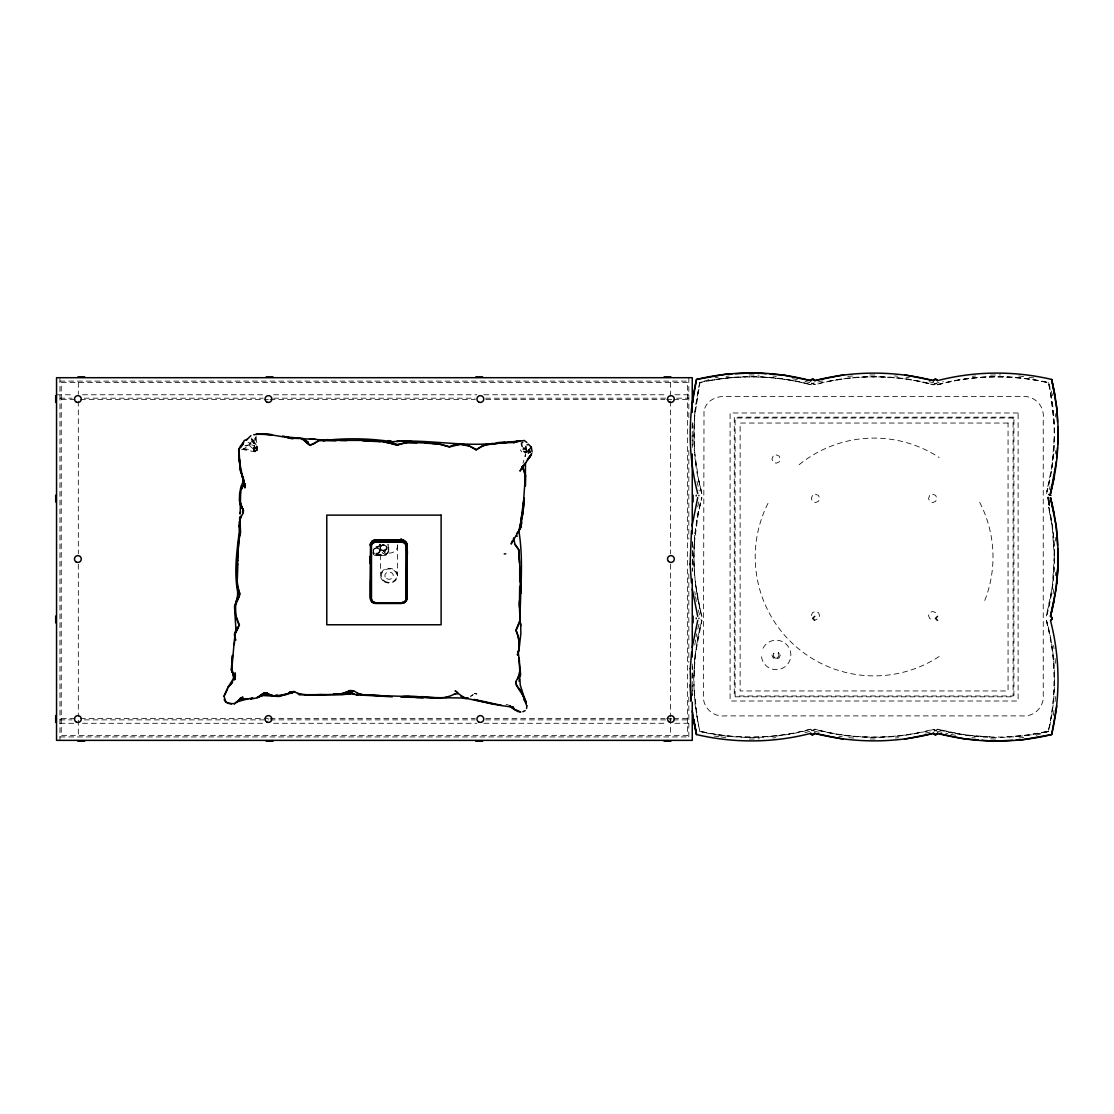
<?xml version="1.0" encoding="UTF-8"?>
<svg xmlns="http://www.w3.org/2000/svg" width="1114" height="1114" viewBox="0 0 1114 1114"><rect width="100%" height="100%" fill="white"/><g stroke="black" fill="none" stroke-linecap="round" stroke-linejoin="round"><path stroke-width="0.75" stroke-dasharray="5 3.75" d="M692.086 678.621L692.323 666.771M693.966 675.697L695.373 654.266L701.89 620.414L700.845 619.663M1054.234 438.303L1051.964 466.306L1046.742 491.775C1056.002 456.267 1056.726 418.516 1048.316 382.77C1016.581 375.334 983.272 374.917 951.342 381.489L937.515 384.803L934.395 383.007M692.072 428.89L692.323 423.961M1055.529 696.598L1054.916 703.324M525.293 456.712L525.446 454.192L523.009 463.215M692.643 541.529L692.588 571.371M1055.292 575.715L1055.557 572.471M694.593 413.879L693.646 435.24L694.245 450.516M694.704 535.152L693.646 558.044L694.649 577.888M694.704 657.956L693.646 680.849L694.649 700.678M255.19 437.746L254.925 440.657C257.905 432.608 246.25 449.527 242.949 448.789M1055.223 454.066L1055.543 450.655M694.704 412.347L699.648 382.548L711.957 378.718M694.885 533.634L698.088 512.482L701.611 497.61M694.885 656.438L698.088 635.286L701.611 620.414M1053.384 715.369L1054.039 710.217M385.486 551.695L385.5 551.416M388.09 550.831L387.937 552.293A4.191 3.634 0 0 1 384.971 554.856L375.502 554.856A4.191 3.634 0 0 1 372.953 553.171M1053.036 593.929L1054.109 587.203M694.774 644.895L695.86 638.531M696.125 636.929L696.668 633.755M822.745 380.877L812.705 383.258L810.532 384.762C774.564 374.958 736.173 374.262 699.871 382.77L694.537 417.666L694.663 452.354M699.871 382.77C693.576 409.91 692.393 438.164 696.153 465.749L696.222 466.306M1036.229 735.282L1048.553 731.452C1057.116 695.039 1056.462 656.508 1046.589 620.414M697.67 506.842L698.826 501.996M697.768 629.159L699.606 621.501M1049.332 489.436L1050.056 486.372M1046.589 493.586C1056.448 457.492 1057.144 418.961 1048.553 382.548C1012.139 373.984 973.608 374.638 937.515 384.511L935.495 383.258L933.49 384.803L918.479 381.239C884.224 374.388 848.408 375.599 814.71 384.803L811.591 383.007M1046.965 614.9C1056.309 579.893 1057.019 542.615 1048.97 507.288M701.89 620.414L701.862 620.554C692.267 656.564 691.321 694.927 699.871 731.23C731.606 738.666 764.928 739.083 796.858 732.511L810.686 729.21L813.805 730.993M255.621 436.967L255.009 439.083L256.624 436.159M252.683 439.32L257.752 447.062L256.777 450.334L253.477 451.24L255.385 447.87L254.368 445.461L248.032 442.258M780.329 654.962L779.104 657.928L776.138 659.154L773.172 657.928L771.946 654.962M811.298 615.61L812.524 612.644L815.49 611.419L818.456 612.644L819.681 615.61L818.456 618.576L815.49 619.802M386.85 553.602C391.599 549.16 380.473 560.258 372.953 552.85M253.477 451.24L255.385 447.87L256.081 451.964L243.729 449.708M256.15 437.677L257.25 449.694L255.858 445.182C258.183 447.104 257.125 454.972 254.131 450L256.011 451.309L253.282 451.031L254.995 448.093L254.243 445.684L251.486 444.848L244.857 445.823M253.56 451.003L253.351 447.118L253.56 451.003L255.231 448.176L254.368 445.461L251.444 444.597L244.746 445.6M925.442 733.123L935.495 730.742L937.515 729.197L964.794 734.878L992.783 737.134M804.865 732.622L812.705 730.742L814.71 729.197L829.707 732.761C863.963 739.612 899.778 738.401 933.476 729.21L936.596 730.993M1006.847 736.953L1028.445 734.948L1048.316 731.23C1056.866 694.871 1056.128 656.438 1046.297 620.414L1047.355 619.663M934.242 383.745L943.335 381.378M813.93 730.269L811.438 730.255M936.735 730.269L934.242 730.255M375.502 554.535L385.987 554.173M811.465 383.731L813.958 383.745M253.282 451.031L256.554 450.153L257.501 447.006L257.153 450.334L256.944 447.605L252.432 439.292M937.515 384.79C973.552 374.986 1011.944 374.388 1048.316 382.77M810.686 729.21C774.634 739.014 736.257 739.612 699.871 731.23M699.648 382.548C736.062 373.956 774.592 374.652 810.686 384.511M1048.553 731.452C1012.139 740.044 973.608 739.348 937.515 729.489M828.538 381.489C863.113 374.429 899.276 375.557 933.337 384.762L933.476 384.803M919.663 732.511C885.073 739.571 848.924 738.443 814.863 729.238L814.71 729.197M709.771 380.696C743.122 374.569 777.781 375.975 810.532 384.762L810.686 384.803M241.529 449.638L249.355 449.569L243.701 448.58M715.049 377.771L718.196 377.368M726.049 376.379L729.197 375.989M1018.99 738.011L1023.71 737.426M972.327 376.309L975.572 376.003M772.629 737.997L775.873 737.691M847.782 376.379L852.906 376.003M895.294 737.997L898.706 737.746M990.443 375.098L1000.567 374.889M749.318 739.083L759.442 738.861M59.961 381.113L688.828 381.113M56.549 394.774L73.858 394.774M82.547 394.774L264.951 394.774M273.64 394.774L476.889 394.774M483.838 394.774L666.256 394.774M674.931 394.774L688.828 394.774M59.961 398.185L72.132 398.185M84.288 398.185L263.224 398.185M273.64 398.185L475.163 398.185M485.579 398.185L666.256 398.185M676.671 398.185L688.828 398.185M61.242 399.466L78.648 399.466M80.389 399.466L268.279 399.466M270.02 399.466L475.302 399.466M485.746 399.466L664.933 399.466M666.673 399.466L671.895 399.466M673.636 399.466L687.561 399.466M61.242 718.586L78.648 718.586M80.389 718.586L268.279 718.586M270.02 718.586L475.302 718.586M485.746 718.586L664.933 718.586M666.673 718.586L671.895 718.586M673.636 718.586L687.561 718.586M59.961 719.867L72.132 719.867M84.288 719.867L268.432 719.867M270.173 719.867L475.163 719.867M485.579 719.867L671.464 719.867M673.204 719.867L688.828 719.867M59.961 723.278L73.858 723.278M82.547 723.278L264.951 723.278M273.64 723.278L476.889 723.278M483.838 723.278L666.256 723.278M674.931 723.278L692.254 723.278M59.961 736.939L688.828 736.939M869.853 374.986L878.111 375.014M870.076 738.986L876.69 739M749.095 374.917L759.247 375.126M990.638 738.902L999.105 739.083M894.445 375.933L897.689 376.184M848.882 737.677L853.756 738.067M772.879 376.045L776.305 376.379M971.895 737.621L975.321 737.955M1018.711 375.961L1027.317 377.061M1029.03 377.284L1034.196 377.938M714.004 736.062L719.171 736.716M720.883 736.939L729.489 738.039M905.974 377.256L909.344 377.799M838.856 736.201L842.212 736.744M792.569 378.76L797.346 379.568M950.855 734.432L955.617 735.24M929.09 381.726L933.936 382.868M814.264 731.132L819.096 732.274M805.004 381.406L811.131 382.868M937.069 731.132L947.791 733.694M937.515 729.197L937.654 729.238C973.664 738.888 1011.999 739.654 1048.316 731.23C1055.599 699.453 1056.156 666.186 1049.611 634.242L1046.297 620.414M506.034 704.354L509.14 705.246M936.763 383.745L933.476 384.511C894.821 373.942 853.366 373.928 814.71 384.511L812.705 383.258M935.663 612.644L932.71 611.419L929.744 612.644L928.519 615.61L929.744 618.576L932.71 619.802M935.495 730.742L933.476 729.489C894.821 740.072 853.366 740.058 814.71 729.489L812.705 730.742L810.686 729.489C774.592 739.362 736.062 740.016 699.648 731.452L694.927 703.728M253.198 448.858L246.723 443.219M372.953 552.683L373.622 553.602M520.377 449.903L521.77 451.88M251.291 439.041L254.939 445.28L251.291 439.041L251.987 440.503L251.764 438.081M1048.553 382.548L1052.855 396.403M701.611 493.586L696.96 472.74L694.927 458.119M701.249 614.998L694.927 580.923M696.974 481.485L699.23 490.898M698.575 479.758L701.89 493.586L698.575 479.758L694.844 454.025M698.367 610.026L699.564 615.053M1053.51 645.479L1054.053 648.738M1050.405 392.671L1054.053 424.253M697.782 721.329L694.147 689.747M694.802 591.645L695.331 594.973M695.596 596.644L696.375 601.644M387.937 544.119L388.09 545.094M1055.097 658.471L1055.557 663.345M1055.223 537.505L1055.473 540.917M1055.32 413.684L1055.487 416.998M692.072 685.361L692.616 695.331M692.086 435.602L692.337 447.41M692.254 422.582L692.254 447.104M692.254 542.518L692.254 570.326M692.254 664L692.254 695.47M688.828 377.702L688.828 421.078M688.828 450.39L688.828 539.079M688.828 573.78L688.828 662.44M688.828 696.974L688.828 740.35M670.489 382.394L670.489 399.466M670.489 401.193L670.489 553.825M670.489 564.227L670.489 716.859M670.489 718.586L670.489 735.658M397.614 545.595L397.614 575.465M388.09 544.607L388.09 551.319M386.837 547.768A3.356 2.91 0 0 1 381.796 550.288A3.356 2.91 0 0 1 381.796 545.247A3.356 2.91 0 0 1 386.837 547.768L386.837 548.088A3.356 2.91 0 0 1 381.796 550.608A3.356 2.91 0 0 1 381.796 545.568A3.356 2.91 0 0 1 386.837 548.088M386.488 547.601A3.022 2.618 0 0 1 381.963 549.87A3.022 2.618 0 0 1 381.963 545.331A3.022 2.618 0 0 1 386.488 547.601L386.488 547.768A3.022 2.618 0 0 1 381.963 550.024A3.022 2.618 0 0 1 381.963 545.498A3.022 2.618 0 0 1 386.488 547.768M380.556 545.971L380.556 575.827M379.902 550.678A3.356 2.91 0 0 1 374.861 553.198A3.356 2.91 0 0 1 374.861 548.158A3.356 2.91 0 0 1 379.902 550.678L379.902 550.998A3.356 2.91 0 0 1 374.861 553.519A3.356 2.91 0 0 1 374.861 548.478A3.356 2.91 0 0 1 379.902 550.998M379.526 550.511L379.526 550.678A2.994 2.59 0 0 1 375.042 552.92A2.994 2.59 0 0 1 375.042 548.436A2.994 2.59 0 0 1 379.526 550.678M78.314 382.394L78.314 394.342M78.314 401.193L78.314 553.825M78.314 564.227L78.314 716.859M78.314 720.298L78.314 735.658M59.961 377.702L59.961 740.35M979.707 502.386A118.892 118.892 0 0 1 984.651 600.766M939.158 656.508A118.892 118.892 0 0 1 768.493 502.386M799.156 464.691A118.892 118.892 0 0 1 939.158 457.492M763.02 648.237A14.733 14.733 0 0 1 787.417 645.479A14.733 14.733 0 0 1 780.51 669.027A14.733 14.733 0 0 1 761.475 653.542M373.162 554.326A4.846 4.191 0 0 0 376.588 555.552L383.884 555.552A4.846 4.191 0 0 0 388.73 551.36L388.73 545.052A4.846 4.191 0 0 0 388.563 543.966M379.985 544.551A3.356 2.91 0 0 1 374.248 546.612M384.246 544.495A1.518 1.309 0 0 1 382.729 544.495M379.985 544.231A3.356 2.91 0 0 1 374.248 546.292M379.651 544.231A3.022 2.618 0 0 1 374.485 546.083M397.517 544.676A8.536 7.394 0 0 1 388.758 553.157A8.536 7.394 0 0 1 380.765 544.119M694.37 542.866C692.894 567.569 695.387 592.495 701.89 616.39C692.783 582.664 691.446 546.877 698.339 512.621L701.89 497.61L698.339 512.621L694.37 542.866M1054.262 555.886L1052.354 586.326L1046.338 616.237C1055.849 580.673 1057.005 542.727 1048.511 506.828L1052.048 525.446L1054.262 555.886M704.006 411.372L703.421 694.565C702.112 706.791 712.528 717.207 724.754 715.898L1021.914 715.898C1034.126 717.207 1044.542 706.791 1043.247 694.565L1043.247 417.889C1044.542 405.663 1034.126 395.247 1021.914 396.556L724.754 396.556C715.383 395.999 705.441 401.472 704.006 411.372M382.227 552.279C383.898 556.652 386.043 549.16 382.227 552.279M778.296 652.595L778.129 653.027A2.785 2.785 0 0 1 778.171 656.856A2.785 2.785 0 0 1 774.355 657.093A2.785 2.785 0 0 1 773.91 653.291L773.381 653.333A3.203 3.203 0 0 0 774.202 657.511A3.203 3.203 0 0 0 778.449 657.176A3.203 3.203 0 0 0 778.602 652.915L778.296 652.595M773.172 456.072L771.946 459.038L773.172 462.004L776.138 463.229L779.104 462.004L780.329 459.038L779.104 456.072L776.138 454.846L773.172 456.072M812.524 495.424L811.298 498.39L812.524 501.356L815.49 502.581L818.456 501.356L819.681 498.39L818.456 495.424L815.49 494.198L812.524 495.424M929.744 495.424L928.519 498.39L929.744 501.356L932.71 502.581L935.663 501.356L936.888 498.39L935.663 495.424L932.71 494.198L929.744 495.424M473.088 694.788L470.554 696.347L473.965 694.328L471.514 695.609L473.088 694.788M687.561 382.394L61.242 382.394L61.242 735.658L687.561 735.658L687.561 382.394M1018.112 412.988L730.088 412.988L730.088 701.012L1018.112 701.012L1018.112 412.988M1013.921 417.179L734.279 417.179L734.279 696.821L1013.921 696.821L1013.921 417.179M1013.086 418.015L735.115 418.015L735.115 695.985L1013.086 695.985L1013.086 418.015M1008.059 423.042L740.128 423.042L740.128 690.959L1008.059 690.959L1008.059 423.042M475.149 693.688L474.202 693.59L477.001 693.994L475.149 693.688M256.22 444.695L252.906 442.495L256.22 444.695M384.093 581.647A8.536 7.394 0 0 0 397.573 576.384A8.536 7.394 0 0 0 385.583 568.906A8.536 7.394 0 0 0 384.093 581.647M384.525 581.132A7.812 6.768 0 0 0 396.849 576.328A7.812 6.768 0 0 0 385.876 569.477A7.812 6.768 0 0 0 384.525 581.132M386.614 578.612A4.219 3.648 0 0 0 393.284 576.008A4.219 3.648 0 0 0 387.352 572.317A4.219 3.648 0 0 0 386.614 578.612"/><path stroke-width="1.5" d="M370.21 561.985L370.21 556.471M370.308 563.252L370.321 556.22M407.056 555.747L407.056 560.272L407.056 555.204M518.999 681.281L520.628 674.513L518.205 651.272L517.62 654.503C520.628 646.705 519.347 637.835 516.102 630.399L520.071 620.777L519.263 602.966L520.238 595.906L520.266 574.518L518.832 549.606L514.877 544.022L513.721 538.257M519.723 567.388L519.709 581.633M690.095 564.06L691.488 530.57M1057.478 569.045L1056.197 587.983L1050.474 616.376C1060.653 577.623 1060.667 536.377 1050.474 497.624L1056.281 526.588L1057.506 545.178M240.22 513.526L240.304 504.531L241.097 506.355L239.371 500.673L239.621 493.613L240.861 486.915L243.882 479.73M690.039 684.678L690.986 701.235L690.234 668.581M528.802 449.945L530.417 452.507M519.806 672.021L519.054 657.775M241.292 515.587L239.385 522.271L239.956 534.511L239.983 527.563C239.399 549.146 233.105 572.359 239.733 593.553L238.702 596.881L239.733 593.553L238.605 590.197L239.371 595.28C232.84 604.331 234.748 616 239.218 625.274M235.179 640.55L234.915 635.607L234.01 643.238M235.416 640.578L234.943 634.729M237.644 564.088L237.783 560.579M237.644 557.07L237.811 553.588L238.034 560.579M693.799 719.324L696.529 734.572L693.298 718.655L696.542 734.558C734.029 743.372 773.381 743.038 810.686 733.374L812.329 734.85L814.71 733.374C853.561 743.358 894.639 743.386 933.476 733.36L935.133 734.85L937.515 733.374C974.708 743.205 1014.269 743.623 1051.658 734.558C1060.472 697.072 1060.124 657.706 1050.474 620.414M250.901 435.644L246.445 440.155M244.829 485.593L244.955 483.741M698.91 618.242L698.91 618.548M1057.715 565.606L1057.743 548.548M240.624 492.332L240.443 502.679L242.365 508.026M520.071 617.212C520.405 588.526 523.58 559.144 518.832 530.737M1056.392 461.461L1050.474 493.586C1060.25 456.364 1060.667 416.845 1051.658 379.442C1014.172 370.628 974.806 370.976 937.515 380.64L935.871 379.15M1056.657 457.993L1057.478 447.591M1057.743 444.124L1057.771 426.968M1056.685 583.416L1058.022 566.608M374.569 541.07C375.822 537.408 364.111 548.018 376.031 540.903L401.332 540.903L405.371 542.365C394.913 535.528 405.092 540.763 406.861 543.562L406.944 554.507M524.053 502.01L522.772 514.083L524.36 498.223M698.91 495.396L698.91 495.716M690.248 668.595L691.655 651.969M522.856 513.289L520.517 528.022L511.117 544.064L512.37 540.777M239.663 516.924L239.635 528.245M523.636 500.353L525.348 475.441L522.369 466.474M233.926 645.006L231.796 669.43L235.263 679.345M238.006 552.433L238.744 539.58L240.554 532.798L240.011 518.832L243.367 512.649L242.991 509.028M530.167 451.128L528.328 453.231M526.574 708.476L526.922 705.761M374.596 602.103L374.569 603.328L376.031 603.496L401.332 603.496L405.371 602.047L407.056 597.522L406.777 566.692M232.534 655.422L231.545 669.458L235.068 678.788L231.364 669.779L232.339 655.714M522.703 511.02L519.904 528.663L518.539 531.963L516.645 533.411M519.556 671.979L517.871 678.816M518.344 531.81L520.349 525.112L523.636 500.339M374.569 603.328L371.992 602.047L370.308 598.552L370.656 543.409L370.308 597.522M370.308 545.846L370.767 543.395M370.892 543.395L370.308 544.816M406.332 598.664L406.777 597.271L406.861 599.805M520.335 525.126L521.965 514.529M373.19 541.571L373.218 540.457L376.059 539.956L401.332 539.872L402.795 540.039L402.795 541.07M693.214 397.949L696.529 379.428C733.931 370.391 773.478 370.767 810.686 380.64L812.315 379.15L814.71 380.626C853.561 370.642 894.639 370.614 933.476 380.626L935.119 379.15L937.515 380.626L935.871 379.22M1056.796 705.956L1051.658 734.558L1022.875 739.724L1016.065 740.072M517.62 654.503L518.288 652.317L517.523 655.074M518.804 651.119L520.879 633.365L520.628 623.45M519.96 679.637L520.224 685.013L525.766 702.293L524.248 699.857L526.281 701.555M523.176 503.89L523.872 500.381M692.003 526.017L697.726 497.624M237.881 564.116L237.101 585.129L239.621 595.322L235.597 605.013L235.667 614.301M692.212 647.331L697.726 620.414M371.073 601.017L371.547 599.471M521.825 522.772L520.517 528.022M371.992 542.365L372.048 541.237L376.059 540.346L401.305 540.346L404.981 541.669L406.332 543.688M239.983 514.014L240.513 511.674M1050.474 493.586L1053.83 478.811M1050.474 616.376L1053.997 600.892M371.547 542.602L371.032 543.688L372.187 541.265M236.92 628.045L236.001 631.373L234.511 606.629L238.842 592.857L238.619 596.324L238.758 595.196L237.769 597.745L238.563 593.985L237.338 600.195L237.644 592.495L238.215 594.653C233.369 572.805 237.073 549.606 239.802 527.73L239.594 530.877L239.176 524.917L239.413 527.047M531.782 453.663L527.214 460.054M243.019 442.912L242.1 445.697L244.091 440.587L247.043 439.334M517.383 654.503C520.447 646.607 519.152 637.876 515.852 630.399L519.82 620.749L519.723 610.096M521.672 469.161L522.745 466.084L521.839 467.198L524.416 464.691M223.83 696.445L228.064 687.185L235.472 675.265L234.887 677.966L235.165 672.856L234.469 679.456L235.138 675.975L234.97 678.496L233.62 674.207L235.026 679.275L234.413 675.808M1051.588 619.523L1051.895 618.771L1051.156 620.08L1051.602 619.523M519.054 675.502L515.754 681.782C516.799 689.566 524.819 694.802 526.128 703.045M233.689 644.936L234.65 642.792M237.338 627.085L234.65 633.587L235.249 639.171M370.502 543.562L371.547 542.323L370.502 544.593M405.816 599.471L406.861 598.789M405.816 599.75L406.471 598.427M406.29 601.017L406.791 598.636M227.66 688.549L224.081 696.487L225.891 702.001L228.412 703.463L234.372 703.658L237.129 701.569M811.034 380.013L810.686 380.626L812.315 379.233L810.686 380.64L783.755 375.112L769.885 374.026M933.838 379.999L933.476 380.626L935.119 379.233L933.476 380.64L905.083 374.903M812.329 734.78L810.686 733.374L812.329 734.794L814.71 733.36L843.117 739.097M904.512 739.167L933.476 733.374L935.871 734.767L937.515 733.36L964.432 738.888L978.301 739.975M814.362 734.001L814.71 733.374L813.081 734.767M937.166 733.987L937.515 733.374L935.871 734.767M237.783 598.427L239.371 595.28M241.487 488.962L243.158 485.899M527.409 451.755L531.308 447.215L528.37 444.235L527.075 444.834M522.745 466.084L519.987 471.111L531.127 454.972L529.568 457.353M526.254 451.267L525.404 452.757L526.518 451.184L525.836 446.254M244.217 483.796C238.73 491.608 238.661 503.055 243.618 511.006L241.362 506.09M243.618 442.063L239.844 447.215M238.396 627.071L234.65 633.587L237.393 628.644M531.308 454.345L527.813 458.996M228.273 687.31L232.004 682.91M237.769 628.491L234.692 634.729L235.458 639.144M228.064 687.185L232.715 681.949M236.015 631.471L239.454 625.302L235.806 615.457M404.173 541.571L403.909 540.944M519.639 528.649L520.572 527.451M241.32 446.171L238.828 448.663L239.176 459.191L240.318 469.69L242.922 478.254L241.585 474.912M241.46 446.394L239.05 448.775L239.663 462.658L242.434 476.319M526.866 442.453L524.193 440.462L517.147 441.631M237.296 701.75L241.627 698.408L234.455 703.895M238.048 700.762L239.858 699.16L245.804 698.854M239.97 699.383L236.279 702.126L245.86 699.286L242.671 699.105L246.96 699.313L239.97 699.383L243.465 698.673M287.44 694.022L273.724 696.194L267.04 693.799L262.041 695.08L265.271 693.507L272.15 695.554L265.271 693.507L257.153 697.893L250.525 699.049L252.697 698.102M814.766 616.39L812.691 618.381L814.766 620.414M404.981 541.669L403.978 540.582M937.57 616.39L935.495 618.381L937.57 620.414M371.992 541.334L373.455 540.944M521.31 443.316L522.814 442.328M291.924 692.365L289.445 692.49L292.648 692.546L290.044 692.379L292.467 692.142L288.874 693.451L292.606 692.003L278.96 696.487L261.303 695.414L265.146 693.827L257.32 697.531M290.615 692.337L287.537 694.245L280.589 695.749M291.088 692.421L289.097 693.437L294.737 691.697M454.93 693.785C439.167 702.823 419.936 694.356 402.614 696.556M390.29 603.217L389.496 603.398M467.086 698.394L463.605 698.172L467.741 698.06L465.095 698.589L462.268 697.517L498.153 705.092L513.624 707.32L512.524 706.972M522.8 711.749L525.167 710.593M301.518 439.389L303.398 438.651L308.202 442.258L302.73 438.832L301.518 439.389L303.997 439.069L306.517 441.423L302.73 438.805L315.081 439.278L312.505 439C341.037 442.662 370.697 437.022 398.603 445.001L391.724 443.539L396.779 444.737L407.125 442.3L428.514 443.107M252.641 697.851L248.143 698.979M406.861 543.562L405.816 542.602M288.874 693.451L294.221 692.086M271.997 434.613L259.827 433.847L253.672 434.78M518.706 440.657L514.626 442.063L517.174 441.255L485.342 444.556L476.124 449.694C468.479 444.221 458.327 442.077 449.443 446.728L439.195 443.887L424.949 443.177M257.264 697.294L263.419 693.952L267.082 693.549L273.738 695.944L277.094 694.899M513.735 442.759L516.019 442.007M468.966 445.948L459.776 444.402L449.457 446.979L439.153 444.138L432.065 443.525M291.757 691.905L294.026 691.362M298.455 437.788L289.821 438.275L293.233 438.624L285.699 436.855L301.95 438.387L309.789 444.946L313.257 444.152L319.022 440.392L322.545 439.946M310.945 444.932L319.064 440.643L336.01 440.768M467.504 698.227L462.421 697.461L467.504 698.227L465.29 697.782M510.156 442.133L490.689 444.013L493.154 443.497C461.182 446.519 429.001 439.557 396.835 441.381L400.149 441.186L392.476 441.673L393.757 441.993C370.67 438.303 346.217 437.774 323.004 440.643L327.864 439.584L326.11 439.863M466.306 698.339L467.824 698.018L464.273 698.046L461.21 696.278L466.655 698.408L463.02 697.698L466.306 698.339L463.02 697.698L461.196 696.013M467.741 698.06L400.929 697.155M813.067 379.15L814.71 380.626L843.688 374.819M289.445 692.49L290.434 692.295M520.614 440.782L513.707 442.523L503.779 442.787M488.893 444.166L492.416 443.651M491.274 444.068L482.084 445.948L476.151 449.945L470.038 446.422M247.698 698.993L245.86 699.286M523.12 449.165L526.059 448.747L523.524 447.981M445.224 697.643L448.705 697.141M421.579 696.598L434.557 697.67M520.725 711.943L517.592 711.456L510.226 706.582M374.569 540.039L401.332 539.817M263.503 694.189L267.04 693.799M492.444 443.887L499.518 443.149M256.304 434.209L270.451 434.585M256.401 434.432C271.482 432.928 285.95 439.013 300.738 438.429M456.267 444.751L459.79 444.402M497.68 442.62L504.767 441.938M404.786 442.759L417.026 442.801M407.139 442.55L396.793 444.987L393.228 444.249M504.252 553.937L505.784 553.811M336.581 694.231L333.281 694.314L343.627 693.465L350.13 690.485L353.779 690.833L356.898 692.713M356.759 692.922L363.498 694.955L379.832 695.54M370.572 695.206L374.151 695.011M732.135 373.928L725.325 374.276L696.529 379.428C687.728 416.928 688.062 456.28 697.726 493.586M735.546 373.761L754.289 372.814L766.418 373.761M1012.654 740.239L993.911 741.186L981.782 740.239M353.319 693.465L346.719 694.008L351.523 693.214L354.725 694.356L351.523 693.214M321.737 694.593L315.151 694.76L325.469 694.579M416.845 696.863L419.212 696.793M454.972 694.022L458.606 693.716L464.315 697.81M340.285 440.434L346.677 440.587M304.442 694.718L322.294 694.663M309.581 439.013L313.09 439M311.586 695.011L340.146 694.231L350.158 690.736L353.723 691.07M77.883 376.852L84.706 376.852M266.176 376.852L273 376.852M475.803 376.852L482.627 376.852M664.083 376.852L670.92 376.852M389.496 603.245L386.293 603.217M77.883 741.2L84.706 741.2M266.176 741.2L273 741.2M475.803 741.2L482.627 741.2M664.083 741.2L670.92 741.2M406.791 543.437L406.513 598.789A5.208 4.512 0 0 1 401.305 603.301M308.007 694.997L297.452 693.59M392.365 696.821L355.965 694.802L358.151 695.178M381.239 695.679L409.743 696.529M388.354 696.139L359.961 694.468M290.1 692.379L293.01 692.476M362.802 440.824L380.194 441.687M415.647 697.545L423.139 697.921M383.355 441.882L392.128 443.748M231.489 703.951L225.71 702.168L224.137 699.592M299.123 694.802L342.095 694.788L352.692 693.381L350.214 692.504L346.858 693.994L351.745 692.267L350.214 692.504L355.157 694.579M501.704 705.413L474.146 699.439M301.95 438.387L303.398 438.651M520.196 711.762L514.682 709.409M494.658 704.382L474.021 699.662M282.58 435.992L291.381 438.456L284.543 436.507M300.919 694.398L294.249 691.836M388.689 440.698L392.128 441.798L388.299 440.573M402.683 540.123L404.173 540.541M813.067 379.22L813.819 379.512M935.133 734.78L933.476 733.36L933.824 733.973M301.894 438.624L309.762 445.196M523.803 451.365L525.738 452.507M457.993 692.657L455.097 690.903L456.531 691.78M509.892 705.816L513.763 708.657M509.794 706.039L514.543 709.618M372.006 600.933L373.19 602.841M306.907 442.996L309.789 444.946M811.577 734.488L810.686 733.374M1051.672 617.281L1051.184 616.738L1051.964 618.019M405.259 541.237L406.29 542.365M404.981 541.39L406.861 544.593M516.59 535.5L517.216 536.363M243.548 478.379L240.499 471.264L238.605 450.07M514.668 544.175L518.581 549.662L519.444 562.626M524.248 699.857L524.805 700.706M405.928 542.281L406.513 544.857M371.032 598.385L371.547 599.75M370.767 598.483L371.31 599.624M370.656 598.552L371.143 599.819M371.073 599.986L370.53 598.705L370.502 599.805M1051.867 618.019L1051.574 617.281L1051.964 618.771M239.691 503.166L242.755 509.098L243.117 512.593M523.775 697.28L521.032 690.694L516.353 685.375L516.005 681.81M522.438 693.98L526.671 705.761M241.654 475.079L244.161 481.791L242.963 479.312L244.983 487.918L244.732 483.504M521.533 444.208L522.229 446.644M235.639 640.23L234.734 636.888L235.5 639.784M237.101 585.129L237.923 588.498M231.364 669.779L231.921 672.118M697.726 616.376L692.267 589.111M1050.474 497.624L1054.192 514.264M532.144 451.922L531.308 447.215M406.29 599.986L406.652 566.664M1054.902 395.345L1051.658 379.442L1056.824 408.225L1057.506 421.858M240.554 469.662L241.251 473.074M518.832 657.845L519.528 661.312M520.071 620.777L519.723 618.938L520.823 625.873M692.281 710.857L693.2 715.94M522.605 466.488L525.599 475.413L525.335 486.15L525.474 462.547M406.596 543.395L407.056 545.846M519.681 586.424L519.43 607.227M402.767 602.103L402.795 603.328M233.898 680.264L233.174 675.209L234.984 678.802L234.957 677.577M376.059 540.067L376.031 540.903M690.067 564.06L691.432 582.719M239.426 459.205L239.663 462.7M519.709 568.418L520.015 574.532M239.621 522.299L239.719 525.78M513.47 538.243L513.512 540.68M240.248 529.234L240.304 532.757M696.236 495.229L696.236 495.981M696.236 618.033L696.236 618.771M693.103 395.623L693.103 402.446M693.103 495.173L693.103 501.996M693.103 616.056L693.103 622.879M693.103 715.606L693.103 722.429M692.254 412.403L692.254 377.702L56.549 377.702L56.549 740.35L692.254 740.35L692.254 702.182M692.254 454.052L692.254 533.871M692.254 578.974L692.254 657.065M407.376 550.998L407.376 554.368M407.028 544.746L407.056 598.552M406.652 544.579L406.652 551.374M405.371 601.017L405.371 602.047M404.173 601.811L404.173 602.841M401.332 539.872L401.332 540.903M371.992 601.017L371.992 602.047M370.586 580.756L370.711 591.91M369.987 556.694L369.987 563.183L369.987 562.431M55.7 395.623L55.7 402.446M55.7 495.173L55.7 501.996M55.7 616.056L55.7 622.879M55.7 715.606L55.7 722.429M376.059 603.301A5.208 4.512 0 0 1 370.851 598.789L370.851 546.152A5.208 4.512 0 0 1 376.059 541.641L401.305 541.641A5.208 4.512 0 0 1 406.513 546.152M373.162 542.086A4.846 4.191 0 0 1 374.165 541.418M407.056 561.024L407.056 566.497L407.153 561.024M234.622 634.103L234.608 635.899L234.734 633.198L234.622 634.103M521.115 583.513L520.781 593.247L521.115 583.513M1048.455 496.747L1048.455 496.747M236.669 599.889L238.549 597.048L236.669 599.889M242.267 444.347L241.39 445.461L243.506 443.121L242.267 444.347M262.932 693.911L260.537 695.052L263.795 693.507L262.932 693.911M241.905 697.559L240.095 698.367L243.019 697.155L241.905 697.559M1048.177 497.485L1049.318 504.879L1048.177 497.485M262.096 695.679L258.699 696.779L262.096 695.679M264.951 692.894L263.531 693.173L267.583 693.033L264.951 692.894M292.3 692.435L290.058 692.462L292.3 692.435M441.116 515.128L326.778 515.128L326.778 624.773L441.116 624.773L441.116 515.128M401.305 542.184L376.059 542.184A4.581 3.969 0 0 0 371.477 546.152L371.477 598.789A4.581 3.969 0 0 0 376.059 602.758L401.305 602.758A4.581 3.969 0 0 0 405.886 598.789L405.886 546.152A4.581 3.969 0 0 0 401.305 542.184M405.844 441.144L401.778 441.047L411.526 441.311L405.844 441.144M1050.753 495.229L1049.068 494.546L1050.753 495.229M303.997 439.069L302.73 438.832L303.997 439.069M1048.469 617.156L1048.469 617.156M239.232 593.846L239.162 592.286L239.232 595.113L239.232 593.846M76.184 721.969A3.412 3.412 0 0 0 81.294 719.017A3.412 3.412 0 0 0 76.184 716.065A3.412 3.412 0 0 0 76.184 721.969M266.747 721.969A3.412 3.412 0 0 0 271.858 719.017A3.412 3.412 0 0 0 266.747 716.065A3.412 3.412 0 0 0 266.747 721.969M478.644 721.969A3.412 3.412 0 0 0 483.768 719.017A3.412 3.412 0 0 0 478.644 716.065A3.412 3.412 0 0 0 478.644 721.969M669.208 721.969A3.412 3.412 0 0 0 674.332 719.017A3.412 3.412 0 0 0 669.208 716.065A3.412 3.412 0 0 0 669.208 721.969M76.184 561.985A3.412 3.412 0 0 0 81.294 559.019A3.412 3.412 0 0 0 76.184 556.067A3.412 3.412 0 0 0 76.184 561.985M668.497 561.442A3.412 3.412 0 0 0 674.207 559.91A3.412 3.412 0 0 0 670.029 555.733A3.412 3.412 0 0 0 668.497 561.442M76.184 401.987A3.412 3.412 0 0 0 81.294 399.035A3.412 3.412 0 0 0 76.184 396.083A3.412 3.412 0 0 0 76.184 401.987M266.747 401.987A3.412 3.412 0 0 0 271.858 399.035A3.412 3.412 0 0 0 266.747 396.083A3.412 3.412 0 0 0 266.747 401.987M478.644 401.987A3.412 3.412 0 0 0 483.768 399.035A3.412 3.412 0 0 0 478.644 396.083A3.412 3.412 0 0 0 478.644 401.987M669.208 401.987A3.412 3.412 0 0 0 674.332 399.035A3.412 3.412 0 0 0 669.208 396.083A3.412 3.412 0 0 0 669.208 401.987"/></g></svg>
